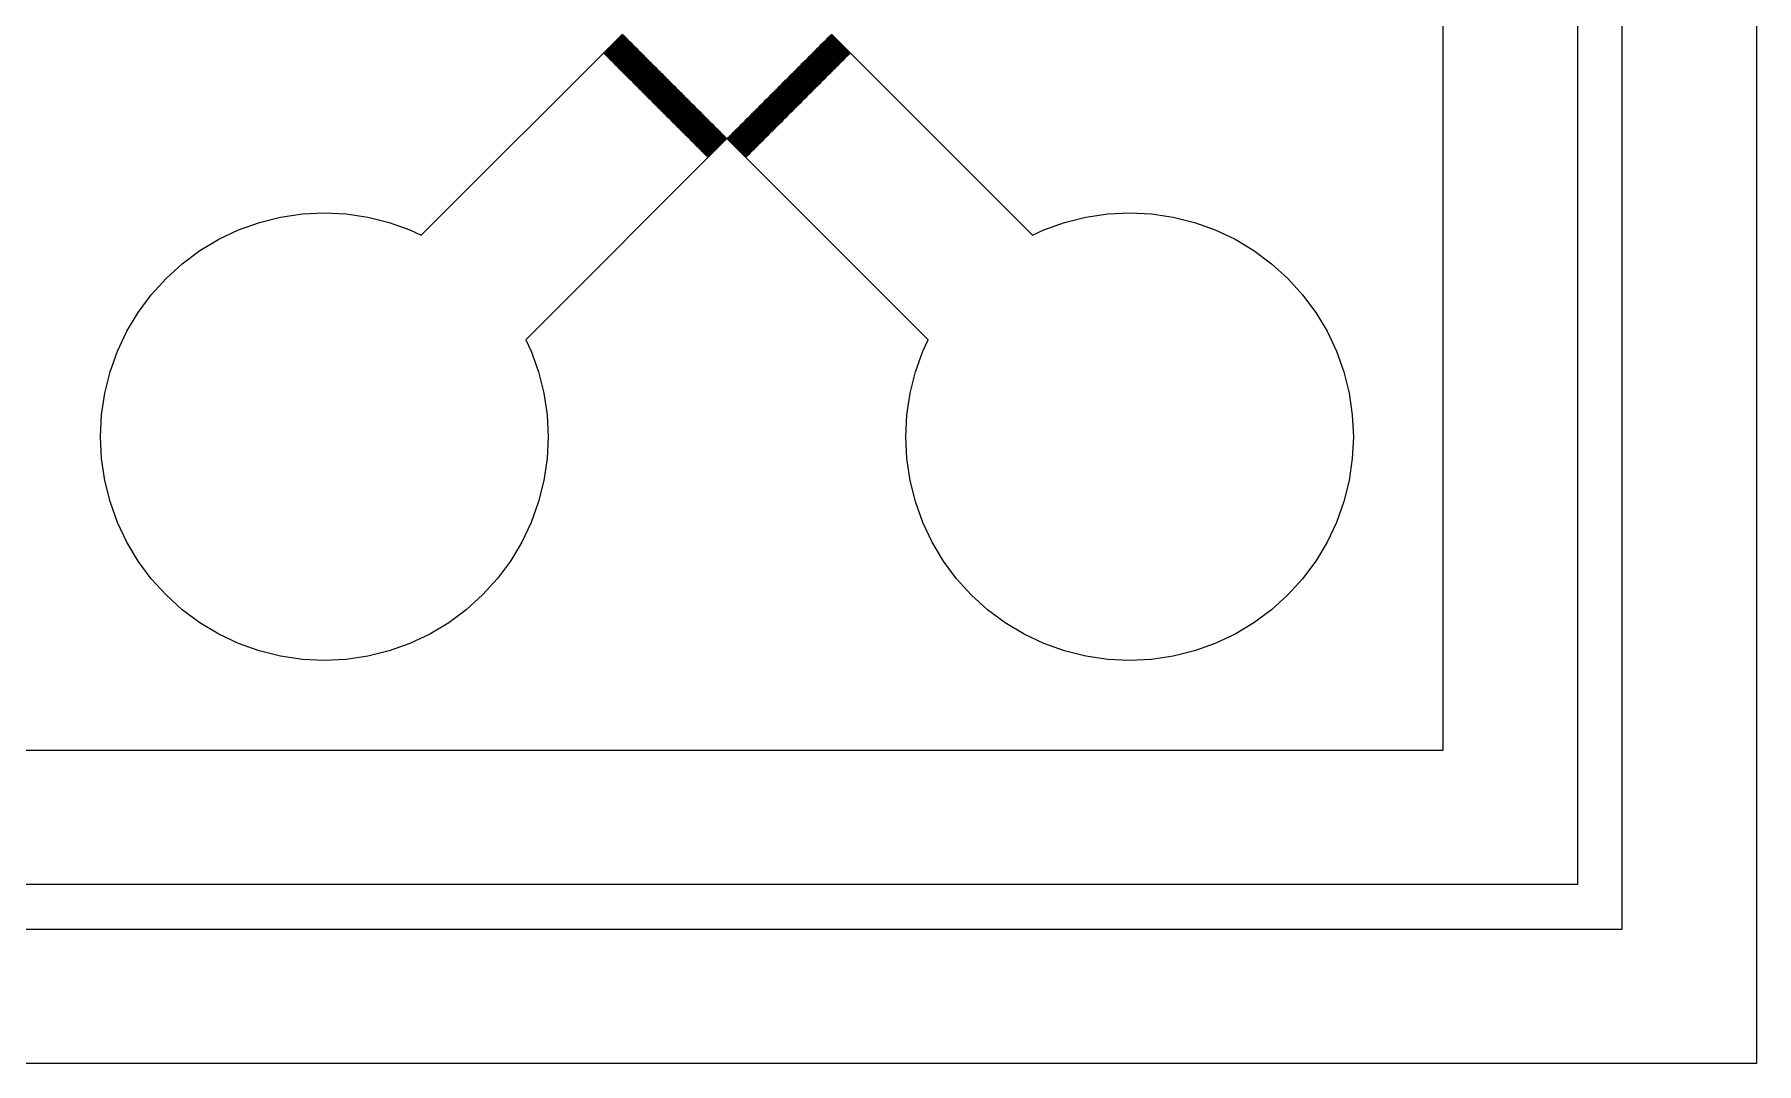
# Model space of a CAD drawing. Extents: x -16 to 132, y -40 to 113.
# Drawn here: x 93.33 to 113, y -2.56 to 9.2 of the extents above; entities that cross this region are included whole.
import ezdxf

# ---------------------------------------------------------------- set-up
doc = ezdxf.new("R2010")
doc.units = 0

msp = doc.modelspace()

# ---------------------------------------------------------------- linework, layer by layer
for p, q in [((112.997, 76.1837), (112.997, -2.55649)), ((111.463, -1.0226), (111.463, 74.6498)), ((110.952, 74.1385), (110.952, -0.51129)), ((109.418, 1.0226), (109.418, 72.6046)), ((97.7462, 6.9053), (100.044, 9.2034)), ((100.052, 9.19615), (99.8346, 8.97923)), ((99.8418, 8.972), (100.059, 9.18892)), ((100.066, 9.18169), (99.8491, 8.96478)), ((99.8563, 8.95753), (100.073, 9.17445)), ((100.08, 9.16722), (99.8635, 8.95032)), ((99.8708, 8.9431), (100.088, 9.16)), ((100.095, 9.15276), (99.878, 8.93585)), ((99.8852, 8.92863), (100.102, 9.14554)), ((100.109, 9.13829), (99.8925, 8.92139)), ((99.8997, 8.91417), (100.117, 9.13107)), ((100.124, 9.12384), (99.9069, 8.90694)), ((99.9142, 8.8997), (100.131, 9.11661)), ((100.138, 9.10938), (99.9214, 8.89247)), ((99.9286, 8.88525), (100.146, 9.10216)), ((100.153, 9.09491), (99.9359, 8.87801)), ((99.9431, 8.87077), (100.16, 9.08769)), ((100.167, 9.08046), (99.9503, 8.86354)), ((99.9576, 8.85631), (100.174, 9.07323)), ((100.182, 9.06601), (99.9648, 8.84908)), ((99.972, 8.84186), (100.189, 9.05876)), ((100.196, 9.05154), (99.9792, 8.83461)), ((100.059, 9.18892), (100.052, 9.19615)), ((100.073, 9.17445), (100.066, 9.18169)), ((100.088, 9.16), (100.08, 9.16722)), ((100.102, 9.14554), (100.095, 9.15276)), ((100.117, 9.13107), (100.109, 9.13829)), ((100.131, 9.11661), (100.124, 9.12384)), ((100.146, 9.10216), (100.138, 9.10938)), ((100.16, 9.08769), (100.153, 9.09491)), ((100.174, 9.07323), (100.167, 9.08046)), ((100.189, 9.05876), (100.182, 9.06601)), ((100.203, 9.0443), (100.196, 9.05154)), ((102.279, 9.05154), (102.271, 9.0443)), ((102.496, 8.83461), (102.279, 9.05154)), ((102.293, 9.06601), (102.286, 9.05876)), ((102.286, 9.05876), (102.503, 8.84186)), ((102.51, 8.84908), (102.293, 9.06601)), ((102.308, 9.08046), (102.3, 9.07323)), ((102.3, 9.07323), (102.517, 8.85631)), ((102.524, 8.86354), (102.308, 9.08046)), ((102.322, 9.09491), (102.315, 9.08769)), ((102.315, 9.08769), (102.532, 8.87077)), ((102.539, 8.87799), (102.322, 9.09491)), ((102.336, 9.10938), (102.329, 9.10216)), ((102.329, 9.10216), (102.546, 8.88524)), ((102.553, 8.89246), (102.336, 9.10938)), ((102.351, 9.12384), (102.344, 9.11661)), ((102.344, 9.11661), (102.561, 8.89969)), ((102.568, 8.90692), (102.351, 9.12384)), ((102.365, 9.13829), (102.358, 9.13107)), ((102.358, 9.13107), (102.575, 8.91415)), ((102.582, 8.92139), (102.365, 9.13829)), ((102.38, 9.15276), (102.373, 9.14554)), ((102.373, 9.14554), (102.59, 8.92862)), ((102.597, 8.93585), (102.38, 9.15276)), ((102.394, 9.16722), (102.387, 9.16)), ((102.387, 9.16), (102.604, 8.94307)), ((102.611, 8.95032), (102.394, 9.16722)), ((102.409, 9.18169), (102.402, 9.17445)), ((102.402, 9.17445), (102.618, 8.95753)), ((102.626, 8.96478), (102.409, 9.18169)), ((102.423, 9.19615), (102.416, 9.18892)), ((102.416, 9.18892), (102.633, 8.972)), ((102.64, 8.97923), (102.423, 9.19615)), ((102.43, 9.2034), (104.729, 6.9053)), ((99.8346, 8.97923), (99.8418, 8.972)), ((99.8491, 8.96478), (99.8563, 8.95753)), ((99.8635, 8.95032), (99.8708, 8.9431)), ((99.878, 8.93585), (99.8852, 8.92863)), ((99.8925, 8.92139), (99.8997, 8.91417)), ((99.9069, 8.90694), (99.9142, 8.8997)), ((99.9214, 8.89247), (99.9286, 8.88525)), ((99.9359, 8.87801), (99.9431, 8.87077)), ((99.9503, 8.86354), (99.9576, 8.85631)), ((99.9865, 8.82739), (100.203, 9.0443)), ((100.211, 9.03708), (99.9937, 8.82014)), ((100.001, 8.81293), (100.218, 9.02983)), ((100.225, 9.02261), (100.008, 8.80571)), ((100.015, 8.79846), (100.232, 9.01537)), ((100.24, 9.00815), (100.023, 8.79124)), ((100.03, 8.78401), (100.247, 9.00092)), ((100.254, 8.99368), (100.037, 8.77678)), ((100.044, 8.76955), (100.261, 8.98645)), ((100.268, 8.97923), (100.052, 8.76233)), ((100.059, 8.75508), (100.276, 8.97198)), ((100.283, 8.96477), (100.066, 8.74786)), ((100.073, 8.74062), (100.29, 8.95752)), ((100.297, 8.9503), (100.08, 8.7334)), ((100.088, 8.72615), (100.305, 8.94307)), ((100.312, 8.93584), (100.095, 8.71893)), ((100.102, 8.71169), (100.319, 8.92862)), ((100.326, 8.92139), (100.109, 8.70447)), ((100.117, 8.69722), (100.334, 8.91415)), ((100.341, 8.90692), (100.124, 8.69)), ((100.131, 8.68277), (100.348, 8.89969)), ((100.355, 8.89246), (100.138, 8.67554)), ((100.146, 8.66832), (100.362, 8.88522)), ((100.37, 8.87799), (100.153, 8.66109)), ((100.16, 8.65385), (100.377, 8.87076)), ((100.384, 8.86353), (100.167, 8.64662)), ((100.174, 8.63939), (100.391, 8.85629)), ((100.218, 9.02983), (100.211, 9.03708)), ((100.232, 9.01537), (100.225, 9.02261)), ((100.247, 9.00092), (100.24, 9.00815)), ((100.261, 8.98645), (100.254, 8.99368)), ((100.276, 8.97198), (100.268, 8.97923)), ((100.29, 8.95752), (100.283, 8.96477)), ((100.305, 8.94307), (100.297, 8.9503)), ((100.319, 8.92862), (100.312, 8.93584)), ((100.334, 8.91415), (100.326, 8.92139)), ((100.348, 8.89969), (100.341, 8.90692)), ((100.362, 8.88522), (100.355, 8.89246)), ((100.377, 8.87076), (100.37, 8.87799)), ((100.391, 8.85629), (100.384, 8.86353)), ((102.091, 8.86353), (102.083, 8.85629)), ((102.083, 8.85629), (102.3, 8.63939)), ((102.308, 8.64661), (102.091, 8.86353)), ((102.105, 8.87799), (102.098, 8.87076)), ((102.098, 8.87076), (102.315, 8.65385)), ((102.322, 8.66107), (102.105, 8.87799)), ((102.12, 8.89246), (102.112, 8.88522)), ((102.112, 8.88522), (102.329, 8.66832)), ((102.336, 8.67554), (102.12, 8.89246)), ((102.134, 8.90692), (102.127, 8.89969)), ((102.127, 8.89969), (102.344, 8.68277)), ((102.351, 8.69), (102.134, 8.90692)), ((102.148, 8.92139), (102.141, 8.91415)), ((102.141, 8.91415), (102.358, 8.69722)), ((102.365, 8.70447), (102.148, 8.92139)), ((102.163, 8.93584), (102.156, 8.92862)), ((102.156, 8.92862), (102.373, 8.71169)), ((102.38, 8.71892), (102.163, 8.93584)), ((102.177, 8.9503), (102.17, 8.94307)), ((102.17, 8.94307), (102.387, 8.72615)), ((102.394, 8.73338), (102.177, 8.9503)), ((102.192, 8.96477), (102.185, 8.95752)), ((102.185, 8.95752), (102.402, 8.7406)), ((102.409, 8.74785), (102.192, 8.96477)), ((102.206, 8.97923), (102.199, 8.97198)), ((102.199, 8.97198), (102.416, 8.75507)), ((102.423, 8.76231), (102.206, 8.97923)), ((102.221, 8.99368), (102.214, 8.98645)), ((102.214, 8.98645), (102.43, 8.76953)), ((102.438, 8.77678), (102.221, 8.99368)), ((102.235, 9.00815), (102.228, 9.00092)), ((102.228, 9.00092), (102.445, 8.784)), ((102.452, 8.79124), (102.235, 9.00815)), ((102.25, 9.02261), (102.242, 9.01537)), ((102.242, 9.01537), (102.459, 8.79846)), ((102.467, 8.80571), (102.25, 9.02261)), ((102.264, 9.03708), (102.257, 9.02983)), ((102.257, 9.02983), (102.474, 8.81293)), ((102.481, 8.82014), (102.264, 9.03708)), ((102.271, 9.0443), (102.488, 8.82739)), ((102.517, 8.85631), (102.524, 8.86354)), ((102.532, 8.87077), (102.539, 8.87799)), ((102.546, 8.88524), (102.553, 8.89246)), ((102.561, 8.89969), (102.568, 8.90692)), ((102.575, 8.91415), (102.582, 8.92139)), ((102.59, 8.92862), (102.597, 8.93585)), ((102.604, 8.94307), (102.611, 8.95032)), ((102.618, 8.95753), (102.626, 8.96478)), ((102.633, 8.972), (102.64, 8.97923)), ((99.9648, 8.84908), (99.972, 8.84186)), ((99.9792, 8.83461), (99.9865, 8.82739)), ((99.9937, 8.82014), (100.001, 8.81293)), ((100.008, 8.80571), (100.015, 8.79846)), ((100.023, 8.79124), (100.03, 8.78401)), ((100.037, 8.77678), (100.044, 8.76955)), ((100.052, 8.76233), (100.059, 8.75508)), ((100.066, 8.74786), (100.073, 8.74062)), ((100.08, 8.7334), (100.088, 8.72615)), ((100.095, 8.71893), (100.102, 8.71169)), ((100.109, 8.70447), (100.117, 8.69722)), ((100.124, 8.69), (100.131, 8.68277)), ((100.138, 8.67554), (100.146, 8.66832)), ((100.153, 8.66109), (100.16, 8.65385)), ((100.399, 8.84906), (100.182, 8.63216)), ((100.189, 8.62494), (100.406, 8.84184)), ((100.413, 8.83459), (100.196, 8.61769)), ((100.203, 8.61047), (100.42, 8.82738)), ((100.428, 8.82014), (100.211, 8.60324)), ((100.218, 8.59601), (100.435, 8.81291)), ((100.442, 8.80568), (100.225, 8.58878)), ((100.232, 8.58154), (100.449, 8.79846)), ((100.456, 8.79123), (100.24, 8.57431)), ((100.247, 8.56708), (100.464, 8.784)), ((100.471, 8.77676), (100.254, 8.55984)), ((100.261, 8.55261), (100.478, 8.76953)), ((100.485, 8.7623), (100.268, 8.54538)), ((100.276, 8.53815), (100.493, 8.75507)), ((100.5, 8.74783), (100.283, 8.53093)), ((100.29, 8.5237), (100.507, 8.7406)), ((100.514, 8.73337), (100.297, 8.51646)), ((100.305, 8.50923), (100.522, 8.72614)), ((100.529, 8.71892), (100.312, 8.50201)), ((100.319, 8.49477), (100.536, 8.71167)), ((100.543, 8.70445), (100.326, 8.48755)), ((100.334, 8.48032), (100.55, 8.69722)), ((100.558, 8.68999), (100.341, 8.47308)), ((100.348, 8.46585), (100.565, 8.68275)), ((100.572, 8.67552), (100.355, 8.45862)), ((100.362, 8.45139), (100.579, 8.6683)), ((100.587, 8.66107), (100.37, 8.44415)), ((100.406, 8.84184), (100.399, 8.84906)), ((100.42, 8.82738), (100.413, 8.83459)), ((100.435, 8.81291), (100.428, 8.82014)), ((100.449, 8.79846), (100.442, 8.80568)), ((100.464, 8.784), (100.456, 8.79123)), ((100.478, 8.76953), (100.471, 8.77676)), ((100.493, 8.75507), (100.485, 8.7623)), ((100.507, 8.7406), (100.5, 8.74783)), ((100.522, 8.72614), (100.514, 8.73337)), ((100.536, 8.71167), (100.529, 8.71892)), ((100.55, 8.69722), (100.543, 8.70445)), ((100.565, 8.68275), (100.558, 8.68999)), ((100.579, 8.6683), (100.572, 8.67552)), ((100.594, 8.65384), (100.587, 8.66107)), ((101.888, 8.66107), (101.881, 8.65384)), ((102.105, 8.44415), (101.888, 8.66107)), ((101.903, 8.67552), (101.895, 8.6683)), ((101.895, 8.6683), (102.112, 8.45137)), ((102.12, 8.4586), (101.903, 8.67552)), ((101.917, 8.68999), (101.91, 8.68275)), ((101.91, 8.68275), (102.127, 8.46584)), ((102.134, 8.47307), (101.917, 8.68999)), ((101.932, 8.70445), (101.924, 8.69722)), ((101.924, 8.69722), (102.141, 8.4803)), ((102.148, 8.48753), (101.932, 8.70445)), ((101.946, 8.71892), (101.939, 8.71167)), ((101.939, 8.71167), (102.156, 8.49477)), ((102.163, 8.502), (101.946, 8.71892)), ((101.96, 8.73337), (101.953, 8.72614)), ((101.953, 8.72614), (102.17, 8.50923)), ((102.177, 8.51646), (101.96, 8.73337)), ((101.975, 8.74783), (101.968, 8.7406)), ((101.968, 8.7406), (102.185, 8.5237)), ((102.192, 8.53093), (101.975, 8.74783)), ((101.989, 8.7623), (101.982, 8.75507)), ((101.982, 8.75507), (102.199, 8.53815)), ((102.206, 8.54538), (101.989, 8.7623)), ((102.004, 8.77676), (101.997, 8.76953)), ((101.997, 8.76953), (102.214, 8.55261)), ((102.221, 8.55983), (102.004, 8.77676)), ((102.018, 8.79123), (102.011, 8.784)), ((102.011, 8.784), (102.228, 8.56708)), ((102.235, 8.5743), (102.018, 8.79123)), ((102.033, 8.80568), (102.026, 8.79846)), ((102.026, 8.79846), (102.242, 8.58154)), ((102.25, 8.58876), (102.033, 8.80568)), ((102.047, 8.82014), (102.04, 8.81291)), ((102.04, 8.81291), (102.257, 8.59599)), ((102.264, 8.60323), (102.047, 8.82014)), ((102.062, 8.83459), (102.054, 8.82738)), ((102.054, 8.82738), (102.271, 8.61046)), ((102.279, 8.61768), (102.062, 8.83459)), ((102.076, 8.84906), (102.069, 8.84184)), ((102.069, 8.84184), (102.286, 8.62492)), ((102.293, 8.63214), (102.076, 8.84906)), ((102.315, 8.65385), (102.322, 8.66107)), ((102.329, 8.66832), (102.336, 8.67554)), ((102.344, 8.68277), (102.351, 8.69)), ((102.358, 8.69722), (102.365, 8.70447)), ((102.373, 8.71169), (102.38, 8.71892)), ((102.387, 8.72615), (102.394, 8.73338)), ((102.402, 8.7406), (102.409, 8.74785)), ((102.416, 8.75507), (102.423, 8.76231)), ((102.43, 8.76953), (102.438, 8.77678)), ((102.445, 8.784), (102.452, 8.79124)), ((102.459, 8.79846), (102.467, 8.80571)), ((102.474, 8.81293), (102.481, 8.82014)), ((102.488, 8.82739), (102.496, 8.83461)), ((102.503, 8.84186), (102.51, 8.84908)), ((100.167, 8.64662), (100.174, 8.63939)), ((100.182, 8.63216), (100.189, 8.62494)), ((100.196, 8.61769), (100.203, 8.61047)), ((100.211, 8.60324), (100.218, 8.59601)), ((100.225, 8.58878), (100.232, 8.58154)), ((100.24, 8.57431), (100.247, 8.56708)), ((100.254, 8.55984), (100.261, 8.55261)), ((100.268, 8.54538), (100.276, 8.53815)), ((100.283, 8.53093), (100.29, 8.5237)), ((100.297, 8.51646), (100.305, 8.50923)), ((100.312, 8.50201), (100.319, 8.49477)), ((100.326, 8.48755), (100.334, 8.48032)), ((100.341, 8.47308), (100.348, 8.46585)), ((100.355, 8.45862), (100.362, 8.45139)), ((100.377, 8.43692), (100.594, 8.65384)), ((100.601, 8.64661), (100.384, 8.42969)), ((100.391, 8.42245), (100.608, 8.63939)), ((100.616, 8.63214), (100.399, 8.41522)), ((100.406, 8.40799), (100.623, 8.62492)), ((100.63, 8.61768), (100.413, 8.40077)), ((100.42, 8.39354), (100.637, 8.61046)), ((100.644, 8.60323), (100.428, 8.38632)), ((100.435, 8.37909), (100.652, 8.59599)), ((100.659, 8.58876), (100.442, 8.37186)), ((100.449, 8.36464), (100.666, 8.58154)), ((100.673, 8.5743), (100.456, 8.35739)), ((100.464, 8.35017), (100.681, 8.56708)), ((100.688, 8.55984), (100.471, 8.34294)), ((100.478, 8.33571), (100.695, 8.55261)), ((100.702, 8.54538), (100.485, 8.32846)), ((100.493, 8.32124), (100.71, 8.53816)), ((100.717, 8.53093), (100.5, 8.314)), ((100.507, 8.30678), (100.724, 8.5237)), ((100.731, 8.51646), (100.514, 8.29953)), ((100.522, 8.29231), (100.738, 8.50923)), ((100.746, 8.502), (100.529, 8.28508)), ((100.536, 8.27785), (100.753, 8.49477)), ((100.76, 8.48753), (100.543, 8.27063)), ((100.55, 8.2634), (100.767, 8.4803)), ((100.775, 8.47307), (100.558, 8.25616)), ((100.565, 8.24893), (100.782, 8.46584)), ((100.789, 8.45862), (100.572, 8.24171)), ((100.608, 8.63939), (100.601, 8.64661)), ((100.623, 8.62492), (100.616, 8.63214)), ((100.637, 8.61046), (100.63, 8.61768)), ((100.652, 8.59599), (100.644, 8.60323)), ((100.666, 8.58154), (100.659, 8.58876)), ((100.681, 8.56708), (100.673, 8.5743)), ((100.695, 8.55261), (100.688, 8.55984)), ((100.71, 8.53816), (100.702, 8.54538)), ((100.724, 8.5237), (100.717, 8.53093)), ((100.738, 8.50923), (100.731, 8.51646)), ((100.753, 8.49477), (100.746, 8.502)), ((100.767, 8.4803), (100.76, 8.48753)), ((100.782, 8.46584), (100.775, 8.47307)), ((100.796, 8.45137), (100.789, 8.45862)), ((101.686, 8.45862), (101.678, 8.45137)), ((101.903, 8.2417), (101.686, 8.45862)), ((101.7, 8.47307), (101.693, 8.46584)), ((101.693, 8.46584), (101.91, 8.24893)), ((101.917, 8.25616), (101.7, 8.47307)), ((101.715, 8.48753), (101.707, 8.4803)), ((101.707, 8.4803), (101.924, 8.2634)), ((101.932, 8.27063), (101.715, 8.48753)), ((101.729, 8.502), (101.722, 8.49477)), ((101.722, 8.49477), (101.939, 8.27785)), ((101.946, 8.28508), (101.729, 8.502)), ((101.744, 8.51646), (101.736, 8.50923)), ((101.736, 8.50923), (101.953, 8.29231)), ((101.96, 8.29953), (101.744, 8.51646)), ((101.758, 8.53093), (101.751, 8.5237)), ((101.751, 8.5237), (101.968, 8.30678)), ((101.975, 8.314), (101.758, 8.53093)), ((101.772, 8.54538), (101.765, 8.53816)), ((101.765, 8.53816), (101.982, 8.32124)), ((101.989, 8.32846), (101.772, 8.54538)), ((101.787, 8.55984), (101.78, 8.55261)), ((101.78, 8.55261), (101.997, 8.33569)), ((102.004, 8.34293), (101.787, 8.55984)), ((101.801, 8.5743), (101.794, 8.56708)), ((101.794, 8.56708), (102.011, 8.35016)), ((102.018, 8.35738), (101.801, 8.5743)), ((101.816, 8.58876), (101.809, 8.58154)), ((101.809, 8.58154), (102.026, 8.36462)), ((102.033, 8.37184), (101.816, 8.58876)), ((101.83, 8.60323), (101.823, 8.59599)), ((101.823, 8.59599), (102.04, 8.37909)), ((102.047, 8.38631), (101.83, 8.60323)), ((101.845, 8.61768), (101.838, 8.61046)), ((101.838, 8.61046), (102.054, 8.39354)), ((102.062, 8.40077), (101.845, 8.61768)), ((101.859, 8.63214), (101.852, 8.62492)), ((101.852, 8.62492), (102.069, 8.40799)), ((102.076, 8.41522), (101.859, 8.63214)), ((101.874, 8.64661), (101.866, 8.63939)), ((101.866, 8.63939), (102.083, 8.42245)), ((102.091, 8.42969), (101.874, 8.64661)), ((101.881, 8.65384), (102.098, 8.4369)), ((102.112, 8.45137), (102.12, 8.4586)), ((102.127, 8.46584), (102.134, 8.47307)), ((102.141, 8.4803), (102.148, 8.48753)), ((102.156, 8.49477), (102.163, 8.502)), ((102.17, 8.50923), (102.177, 8.51646)), ((102.185, 8.5237), (102.192, 8.53093)), ((102.199, 8.53815), (102.206, 8.54538)), ((102.214, 8.55261), (102.221, 8.55983)), ((102.228, 8.56708), (102.235, 8.5743)), ((102.242, 8.58154), (102.25, 8.58876)), ((102.257, 8.59599), (102.264, 8.60323)), ((102.271, 8.61046), (102.279, 8.61768)), ((102.286, 8.62492), (102.293, 8.63214)), ((102.3, 8.63939), (102.308, 8.64661)), ((100.37, 8.44415), (100.377, 8.43692)), ((100.384, 8.42969), (100.391, 8.42245)), ((100.399, 8.41522), (100.406, 8.40799)), ((100.413, 8.40077), (100.42, 8.39354)), ((100.428, 8.38632), (100.435, 8.37909)), ((100.442, 8.37186), (100.449, 8.36464)), ((100.456, 8.35739), (100.464, 8.35017)), ((100.471, 8.34294), (100.478, 8.33571)), ((100.485, 8.32846), (100.493, 8.32124)), ((100.5, 8.314), (100.507, 8.30678)), ((100.514, 8.29953), (100.522, 8.29231)), ((100.529, 8.28508), (100.536, 8.27785)), ((100.543, 8.27063), (100.55, 8.2634)), ((100.579, 8.23447), (100.796, 8.45137)), ((100.804, 8.44415), (100.587, 8.22725)), ((100.594, 8.22002), (100.811, 8.43692)), ((100.818, 8.42969), (100.601, 8.21278)), ((100.608, 8.20555), (100.825, 8.42245)), ((100.832, 8.41522), (100.616, 8.19832)), ((100.623, 8.19109), (100.84, 8.40799)), ((100.847, 8.40077), (100.63, 8.18385)), ((100.637, 8.17662), (100.854, 8.39354)), ((100.861, 8.38631), (100.644, 8.16939)), ((100.652, 8.16216), (100.869, 8.37909)), ((100.876, 8.37184), (100.659, 8.15492)), ((100.666, 8.14769), (100.883, 8.36462)), ((100.89, 8.35738), (100.673, 8.14047)), ((100.681, 8.13324), (100.898, 8.35016)), ((100.905, 8.34291), (100.688, 8.12601)), ((100.695, 8.11877), (100.912, 8.33569)), ((100.919, 8.32845), (100.702, 8.11154)), ((100.71, 8.10432), (100.926, 8.32123)), ((100.934, 8.31398), (100.717, 8.09708)), ((100.724, 8.08986), (100.941, 8.30676)), ((100.948, 8.29953), (100.731, 8.08263)), ((100.738, 8.07539), (100.955, 8.2923)), ((100.963, 8.28506), (100.746, 8.06816)), ((100.753, 8.06094), (100.97, 8.27785)), ((100.977, 8.2706), (100.76, 8.0537)), ((100.767, 8.04648), (100.984, 8.26338)), ((100.811, 8.43692), (100.804, 8.44415)), ((100.825, 8.42245), (100.818, 8.42969)), ((100.84, 8.40799), (100.832, 8.41522)), ((100.854, 8.39354), (100.847, 8.40077)), ((100.869, 8.37909), (100.861, 8.38631)), ((100.883, 8.36462), (100.876, 8.37184)), ((100.898, 8.35016), (100.89, 8.35738)), ((100.912, 8.33569), (100.905, 8.34291)), ((100.926, 8.32123), (100.919, 8.32845)), ((100.941, 8.30676), (100.934, 8.31398)), ((100.955, 8.2923), (100.948, 8.29953)), ((100.97, 8.27785), (100.963, 8.28506)), ((100.984, 8.26338), (100.977, 8.2706)), ((101.498, 8.2706), (101.49, 8.26338)), ((101.49, 8.26338), (101.707, 8.04646)), ((101.715, 8.05368), (101.498, 8.2706)), ((101.512, 8.28506), (101.505, 8.27785)), ((101.505, 8.27785), (101.722, 8.06093)), ((101.729, 8.06815), (101.512, 8.28506)), ((101.527, 8.29953), (101.519, 8.2923)), ((101.519, 8.2923), (101.736, 8.07538)), ((101.744, 8.08261), (101.527, 8.29953)), ((101.541, 8.31398), (101.534, 8.30676)), ((101.534, 8.30676), (101.751, 8.08984)), ((101.758, 8.09708), (101.541, 8.31398)), ((101.556, 8.32845), (101.548, 8.32123)), ((101.548, 8.32123), (101.765, 8.10431)), ((101.772, 8.11154), (101.556, 8.32845)), ((101.57, 8.34291), (101.563, 8.33569)), ((101.563, 8.33569), (101.78, 8.11877)), ((101.787, 8.12601), (101.57, 8.34291)), ((101.584, 8.35738), (101.577, 8.35016)), ((101.577, 8.35016), (101.794, 8.13324)), ((101.801, 8.14047), (101.584, 8.35738)), ((101.599, 8.37184), (101.592, 8.36462)), ((101.592, 8.36462), (101.809, 8.14769)), ((101.816, 8.15492), (101.599, 8.37184)), ((101.613, 8.38631), (101.606, 8.37909)), ((101.606, 8.37909), (101.823, 8.16216)), ((101.83, 8.16939), (101.613, 8.38631)), ((101.628, 8.40077), (101.621, 8.39354)), ((101.621, 8.39354), (101.838, 8.17661)), ((101.845, 8.18385), (101.628, 8.40077)), ((101.642, 8.41522), (101.635, 8.40799)), ((101.635, 8.40799), (101.852, 8.19107)), ((101.859, 8.1983), (101.642, 8.41522)), ((101.657, 8.42969), (101.65, 8.42245)), ((101.65, 8.42245), (101.866, 8.20554)), ((101.874, 8.21277), (101.657, 8.42969)), ((101.671, 8.44415), (101.664, 8.43692)), ((101.664, 8.43692), (101.881, 8.22)), ((101.888, 8.22723), (101.671, 8.44415)), ((101.678, 8.45137), (101.895, 8.23447)), ((101.924, 8.2634), (101.932, 8.27063)), ((101.939, 8.27785), (101.946, 8.28508)), ((101.953, 8.29231), (101.96, 8.29953)), ((101.968, 8.30678), (101.975, 8.314)), ((101.982, 8.32124), (101.989, 8.32846)), ((101.997, 8.33569), (102.004, 8.34293)), ((102.011, 8.35016), (102.018, 8.35738)), ((102.026, 8.36462), (102.033, 8.37184)), ((102.04, 8.37909), (102.047, 8.38631)), ((102.054, 8.39354), (102.062, 8.40077)), ((102.069, 8.40799), (102.076, 8.41522)), ((102.083, 8.42245), (102.091, 8.42969)), ((102.098, 8.4369), (102.105, 8.44415)), ((100.558, 8.25616), (100.565, 8.24893)), ((100.572, 8.24171), (100.579, 8.23447)), ((100.587, 8.22725), (100.594, 8.22002)), ((100.601, 8.21278), (100.608, 8.20555)), ((100.616, 8.19832), (100.623, 8.19109)), ((100.63, 8.18385), (100.637, 8.17662)), ((100.644, 8.16939), (100.652, 8.16216)), ((100.659, 8.15492), (100.666, 8.14769)), ((100.673, 8.14047), (100.681, 8.13324)), ((100.688, 8.12601), (100.695, 8.11877)), ((100.702, 8.11154), (100.71, 8.10432)), ((100.717, 8.09708), (100.724, 8.08986)), ((100.731, 8.08263), (100.738, 8.07539)), ((100.746, 8.06816), (100.753, 8.06094)), ((100.992, 8.25616), (100.775, 8.03923)), ((100.782, 8.03201), (100.999, 8.24892)), ((101.006, 8.2417), (100.789, 8.02477)), ((100.796, 8.01755), (101.013, 8.23445)), ((101.02, 8.22723), (100.804, 8.0103)), ((100.811, 8.00308), (101.028, 8.21999)), ((101.035, 8.21277), (100.818, 7.99585)), ((100.825, 7.98862), (101.042, 8.20552)), ((101.049, 8.1983), (100.832, 7.9814)), ((100.84, 7.97415), (101.057, 8.19106)), ((101.064, 8.18384), (100.847, 7.96693)), ((100.854, 7.9597), (101.071, 8.17661)), ((101.078, 8.16937), (100.861, 7.95247)), ((100.869, 7.94524), (101.086, 8.16214)), ((101.093, 8.15491), (100.876, 7.938)), ((100.883, 7.93077), (101.1, 8.14767)), ((101.107, 8.14046), (100.89, 7.92355)), ((100.898, 7.91631), (101.114, 8.13322)), ((101.122, 8.12599), (100.905, 7.90909)), ((100.912, 7.90184), (101.129, 8.11877)), ((101.136, 8.11153), (100.919, 7.89462)), ((100.926, 7.88737), (101.143, 8.10431)), ((101.151, 8.09708), (100.934, 7.88016)), ((100.941, 7.87291), (101.158, 8.08984)), ((101.165, 8.08261), (100.948, 7.86569)), ((100.955, 7.85847), (101.172, 8.07538)), ((101.18, 8.06815), (100.963, 7.85123)), ((100.999, 8.24892), (100.992, 8.25616)), ((101.013, 8.23445), (101.006, 8.2417)), ((101.028, 8.21999), (101.02, 8.22723)), ((101.042, 8.20552), (101.035, 8.21277)), ((101.057, 8.19106), (101.049, 8.1983)), ((101.071, 8.17661), (101.064, 8.18384)), ((101.086, 8.16214), (101.078, 8.16937)), ((101.1, 8.14767), (101.093, 8.15491)), ((101.114, 8.13322), (101.107, 8.14046)), ((101.129, 8.11877), (101.122, 8.12599)), ((101.143, 8.10431), (101.136, 8.11153)), ((101.158, 8.08984), (101.151, 8.09708)), ((101.172, 8.07538), (101.165, 8.08261)), ((101.187, 8.06091), (101.18, 8.06815)), ((101.295, 8.06815), (101.288, 8.06091)), ((101.512, 7.85123), (101.295, 8.06815)), ((101.31, 8.08261), (101.302, 8.07538)), ((101.302, 8.07538), (101.519, 7.85847)), ((101.527, 7.86569), (101.31, 8.08261)), ((101.324, 8.09708), (101.317, 8.08984)), ((101.317, 8.08984), (101.534, 7.87291)), ((101.541, 7.88016), (101.324, 8.09708)), ((101.339, 8.11153), (101.331, 8.10431)), ((101.331, 8.10431), (101.548, 7.88737)), ((101.556, 7.89461), (101.339, 8.11153)), ((101.353, 8.12599), (101.346, 8.11877)), ((101.346, 8.11877), (101.563, 7.90184)), ((101.57, 7.90907), (101.353, 8.12599)), ((101.368, 8.14046), (101.36, 8.13322)), ((101.36, 8.13322), (101.577, 7.91629)), ((101.584, 7.92354), (101.368, 8.14046)), ((101.382, 8.15491), (101.375, 8.14767)), ((101.375, 8.14767), (101.592, 7.93076)), ((101.599, 7.938), (101.382, 8.15491)), ((101.396, 8.16937), (101.389, 8.16214)), ((101.389, 8.16214), (101.606, 7.94522)), ((101.613, 7.95247), (101.396, 8.16937)), ((101.411, 8.18384), (101.404, 8.17661)), ((101.404, 8.17661), (101.621, 7.95969)), ((101.628, 7.96693), (101.411, 8.18384)), ((101.425, 8.1983), (101.418, 8.19106)), ((101.418, 8.19106), (101.635, 7.97415)), ((101.642, 7.9814), (101.425, 8.1983)), ((101.44, 8.21277), (101.433, 8.20552)), ((101.433, 8.20552), (101.65, 7.98862)), ((101.657, 7.99585), (101.44, 8.21277)), ((101.454, 8.22723), (101.447, 8.21999)), ((101.447, 8.21999), (101.664, 8.00308)), ((101.671, 8.0103), (101.454, 8.22723)), ((101.469, 8.2417), (101.462, 8.23445)), ((101.462, 8.23445), (101.678, 8.01753)), ((101.686, 8.02477), (101.469, 8.2417)), ((101.483, 8.25616), (101.476, 8.24892)), ((101.476, 8.24892), (101.693, 8.032)), ((101.7, 8.03923), (101.483, 8.25616)), ((101.722, 8.06093), (101.729, 8.06815)), ((101.736, 8.07538), (101.744, 8.08261)), ((101.751, 8.08984), (101.758, 8.09708)), ((101.765, 8.10431), (101.772, 8.11154)), ((101.78, 8.11877), (101.787, 8.12601)), ((101.794, 8.13324), (101.801, 8.14047)), ((101.809, 8.14769), (101.816, 8.15492)), ((101.823, 8.16216), (101.83, 8.16939)), ((101.838, 8.17661), (101.845, 8.18385)), ((101.852, 8.19107), (101.859, 8.1983)), ((101.866, 8.20554), (101.874, 8.21277)), ((101.881, 8.22), (101.888, 8.22723)), ((101.895, 8.23447), (101.903, 8.2417)), ((101.91, 8.24893), (101.917, 8.25616)), ((101.237, 8.01028), (98.9393, 5.71222)), ((100.76, 8.0537), (100.767, 8.04648)), ((100.775, 8.03923), (100.782, 8.03201)), ((100.789, 8.02477), (100.796, 8.01755)), ((100.804, 8.0103), (100.811, 8.00308)), ((100.818, 7.99585), (100.825, 7.98862)), ((100.832, 7.9814), (100.84, 7.97415)), ((100.847, 7.96693), (100.854, 7.9597)), ((100.861, 7.95247), (100.869, 7.94524)), ((100.876, 7.938), (100.883, 7.93077)), ((100.89, 7.92355), (100.898, 7.91631)), ((100.905, 7.90909), (100.912, 7.90184)), ((100.919, 7.89462), (100.926, 7.88737)), ((100.934, 7.88016), (100.941, 7.87291)), ((100.97, 7.84401), (101.187, 8.06091)), ((101.194, 8.05368), (100.977, 7.83676)), ((100.984, 7.82954), (101.201, 8.04645)), ((101.208, 8.03922), (100.992, 7.82231)), ((100.999, 7.81508), (101.216, 8.03198)), ((101.223, 8.02475), (101.006, 7.80785)), ((101.013, 7.80063), (101.23, 8.01753)), ((101.201, 8.04645), (101.194, 8.05368)), ((101.216, 8.03198), (101.208, 8.03922)), ((101.23, 8.01753), (101.223, 8.02475)), ((103.535, 5.7122), (101.237, 8.01028)), ((101.252, 8.02475), (101.245, 8.01753)), ((101.245, 8.01753), (101.462, 7.80061)), ((101.469, 7.80785), (101.252, 8.02475)), ((101.266, 8.03922), (101.259, 8.03198)), ((101.259, 8.03198), (101.476, 7.81508)), ((101.483, 7.82231), (101.266, 8.03922)), ((101.281, 8.05368), (101.274, 8.04645)), ((101.274, 8.04645), (101.49, 7.82954)), ((101.498, 7.83676), (101.281, 8.05368)), ((101.288, 8.06091), (101.505, 7.84401)), ((101.534, 7.87291), (101.541, 7.88016)), ((101.548, 7.88737), (101.556, 7.89461)), ((101.563, 7.90184), (101.57, 7.90907)), ((101.577, 7.91629), (101.584, 7.92354)), ((101.592, 7.93076), (101.599, 7.938)), ((101.606, 7.94522), (101.613, 7.95247)), ((101.621, 7.95969), (101.628, 7.96693)), ((101.635, 7.97415), (101.642, 7.9814)), ((101.65, 7.98862), (101.657, 7.99585)), ((101.664, 8.00308), (101.671, 8.0103)), ((101.678, 8.01753), (101.686, 8.02477)), ((101.693, 8.032), (101.7, 8.03923)), ((101.707, 8.04646), (101.715, 8.05368)), ((100.948, 7.86569), (100.955, 7.85847)), ((100.963, 7.85123), (100.97, 7.84401)), ((100.977, 7.83676), (100.984, 7.82954)), ((100.992, 7.82231), (100.999, 7.81508)), ((101.006, 7.80785), (101.013, 7.80063)), ((101.462, 7.80061), (101.469, 7.80785)), ((101.476, 7.81508), (101.483, 7.82231)), ((101.49, 7.82954), (101.498, 7.83676)), ((101.505, 7.84401), (101.512, 7.85123)), ((101.519, 7.85847), (101.527, 7.86569)), ((95.8965, 7.05098), (96.1398, 7.11192)), ((96.1398, 7.11192), (96.388, 7.14877)), ((96.388, 7.14877), (96.6386, 7.16106)), ((96.6386, 7.16106), (96.8892, 7.14876)), ((96.8892, 7.14876), (97.1373, 7.11194)), ((97.1373, 7.11194), (97.3807, 7.05098)), ((105.094, 7.05098), (105.337, 7.11194)), ((105.337, 7.11194), (105.586, 7.14876)), ((105.586, 7.14876), (105.836, 7.16106)), ((105.836, 7.16106), (106.087, 7.14877)), ((106.087, 7.14877), (106.335, 7.11192)), ((106.335, 7.11192), (106.578, 7.05098)), ((95.4334, 6.85919), (95.6602, 6.96646)), ((95.6602, 6.96646), (95.8965, 7.05098)), ((97.3807, 7.05098), (97.6169, 6.96646)), ((97.6169, 6.96646), (97.7462, 6.9053)), ((104.729, 6.9053), (104.858, 6.96646)), ((104.858, 6.96646), (105.094, 7.05098)), ((106.578, 7.05098), (106.815, 6.96646)), ((106.815, 6.96646), (107.041, 6.85919)), ((95.0168, 6.58078), (95.2183, 6.73021)), ((95.2183, 6.73021), (95.4334, 6.85919)), ((107.041, 6.85919), (107.257, 6.73021)), ((107.257, 6.73021), (107.458, 6.58078)), ((94.8309, 6.41229), (95.0168, 6.58078)), ((107.458, 6.58078), (107.644, 6.41229)), ((94.6624, 6.22639), (94.8309, 6.41229)), ((107.644, 6.41229), (107.812, 6.22639)), ((94.5129, 6.02487), (94.6624, 6.22639)), ((107.812, 6.22639), (107.962, 6.02487)), ((94.3839, 5.80968), (94.5129, 6.02487)), ((107.962, 6.02487), (108.091, 5.80969)), ((94.2767, 5.58289), (94.3839, 5.80968)), ((98.9393, 5.71222), (99.0005, 5.58292)), ((103.474, 5.5829), (103.535, 5.7122)), ((108.091, 5.80969), (108.198, 5.5829)), ((94.1922, 5.34666), (94.2767, 5.58289)), ((99.0005, 5.58292), (99.085, 5.34669)), ((103.39, 5.34669), (103.474, 5.5829)), ((108.198, 5.5829), (108.283, 5.34668)), ((94.1312, 5.10329), (94.1922, 5.34666)), ((99.085, 5.34669), (99.146, 5.10333)), ((103.329, 5.10333), (103.39, 5.34669)), ((108.283, 5.34668), (108.344, 5.1033)), ((94.0944, 4.85515), (94.1312, 5.10329)), ((99.146, 5.10333), (99.1828, 4.85518)), ((103.292, 4.85518), (103.329, 5.10333)), ((108.344, 5.1033), (108.38, 4.85516)), ((94.0821, 4.60455), (94.0944, 4.85515)), ((99.1828, 4.85518), (99.1951, 4.60458)), ((103.28, 4.60458), (103.292, 4.85518)), ((108.38, 4.85516), (108.393, 4.60457)), ((94.0944, 4.35397), (94.0821, 4.60455)), ((99.1951, 4.60458), (99.1828, 4.354)), ((103.292, 4.354), (103.28, 4.60458)), ((108.393, 4.60457), (108.38, 4.35399)), ((94.1312, 4.1058), (94.0944, 4.35397)), ((99.1828, 4.354), (99.1459, 4.10582)), ((103.329, 4.10582), (103.292, 4.354)), ((108.38, 4.35399), (108.344, 4.10582)), ((94.1922, 3.86244), (94.1312, 4.1058)), ((99.1459, 4.10582), (99.085, 3.86247)), ((103.39, 3.86246), (103.329, 4.10582)), ((108.344, 4.10582), (108.283, 3.86244)), ((94.2767, 3.62622), (94.1922, 3.86244)), ((99.085, 3.86247), (99.0005, 3.62625)), ((103.474, 3.62624), (103.39, 3.86246)), ((108.283, 3.86244), (108.198, 3.62622)), ((94.3839, 3.39941), (94.2767, 3.62622)), ((99.0005, 3.62625), (98.8932, 3.39944)), ((103.582, 3.39943), (103.474, 3.62624)), ((108.198, 3.62622), (108.091, 3.39941)), ((94.5129, 3.18425), (94.3839, 3.39941)), ((98.8932, 3.39944), (98.7642, 3.18427)), ((103.711, 3.18425), (103.582, 3.39943)), ((108.091, 3.39941), (107.962, 3.18425)), ((94.6624, 2.98273), (94.5129, 3.18425)), ((98.7642, 3.18427), (98.6148, 2.98276)), ((103.86, 2.98274), (103.711, 3.18425)), ((107.962, 3.18425), (107.812, 2.98273)), ((94.8308, 2.79683), (94.6624, 2.98273)), ((98.6148, 2.98276), (98.4463, 2.79684)), ((104.028, 2.79683), (103.86, 2.98274)), ((107.812, 2.98273), (107.644, 2.79683)), ((95.0167, 2.62834), (94.8308, 2.79683)), ((98.4463, 2.79684), (98.2604, 2.62836)), ((104.214, 2.62834), (104.028, 2.79683)), ((107.644, 2.79683), (107.458, 2.62834)), ((95.2182, 2.47891), (95.0167, 2.62834)), ((98.2604, 2.62836), (98.0589, 2.47893)), ((104.416, 2.47891), (104.214, 2.62834)), ((107.458, 2.62834), (107.257, 2.47891)), ((95.4334, 2.34991), (95.2182, 2.47891)), ((98.0589, 2.47893), (97.8437, 2.34991)), ((104.631, 2.34991), (104.416, 2.47891)), ((107.257, 2.47891), (107.041, 2.34991)), ((95.6602, 2.24268), (95.4334, 2.34991)), ((95.8964, 2.15814), (95.6602, 2.24268)), ((97.6169, 2.24268), (97.3807, 2.15814)), ((97.8437, 2.34991), (97.6169, 2.24268)), ((104.858, 2.24268), (104.631, 2.34991)), ((105.094, 2.15814), (104.858, 2.24268)), ((106.815, 2.24268), (106.578, 2.15814)), ((107.041, 2.34991), (106.815, 2.24268)), ((96.1398, 2.09718), (95.8964, 2.15814)), ((96.388, 2.06038), (96.1398, 2.09718)), ((96.6385, 2.04807), (96.388, 2.06038)), ((96.8891, 2.06038), (96.6385, 2.04807)), ((97.1373, 2.09718), (96.8891, 2.06038)), ((97.3807, 2.15814), (97.1373, 2.09718)), ((105.337, 2.09718), (105.094, 2.15814)), ((105.586, 2.06038), (105.337, 2.09718)), ((105.836, 2.04807), (105.586, 2.06038)), ((106.087, 2.06038), (105.836, 2.04807)), ((106.335, 2.09718), (106.087, 2.06038)), ((106.578, 2.15814), (106.335, 2.09718)), ((1.0226, 1.0226), (109.418, 1.0226)), ((110.952, -0.51129), (-0.51129, -0.51129)), ((-1.0226, -1.0226), (111.463, -1.0226)), ((112.997, -2.55649), (-2.55649, -2.55649))]:
    msp.add_line(p, q)

doc.saveas('drawing.dxf')
